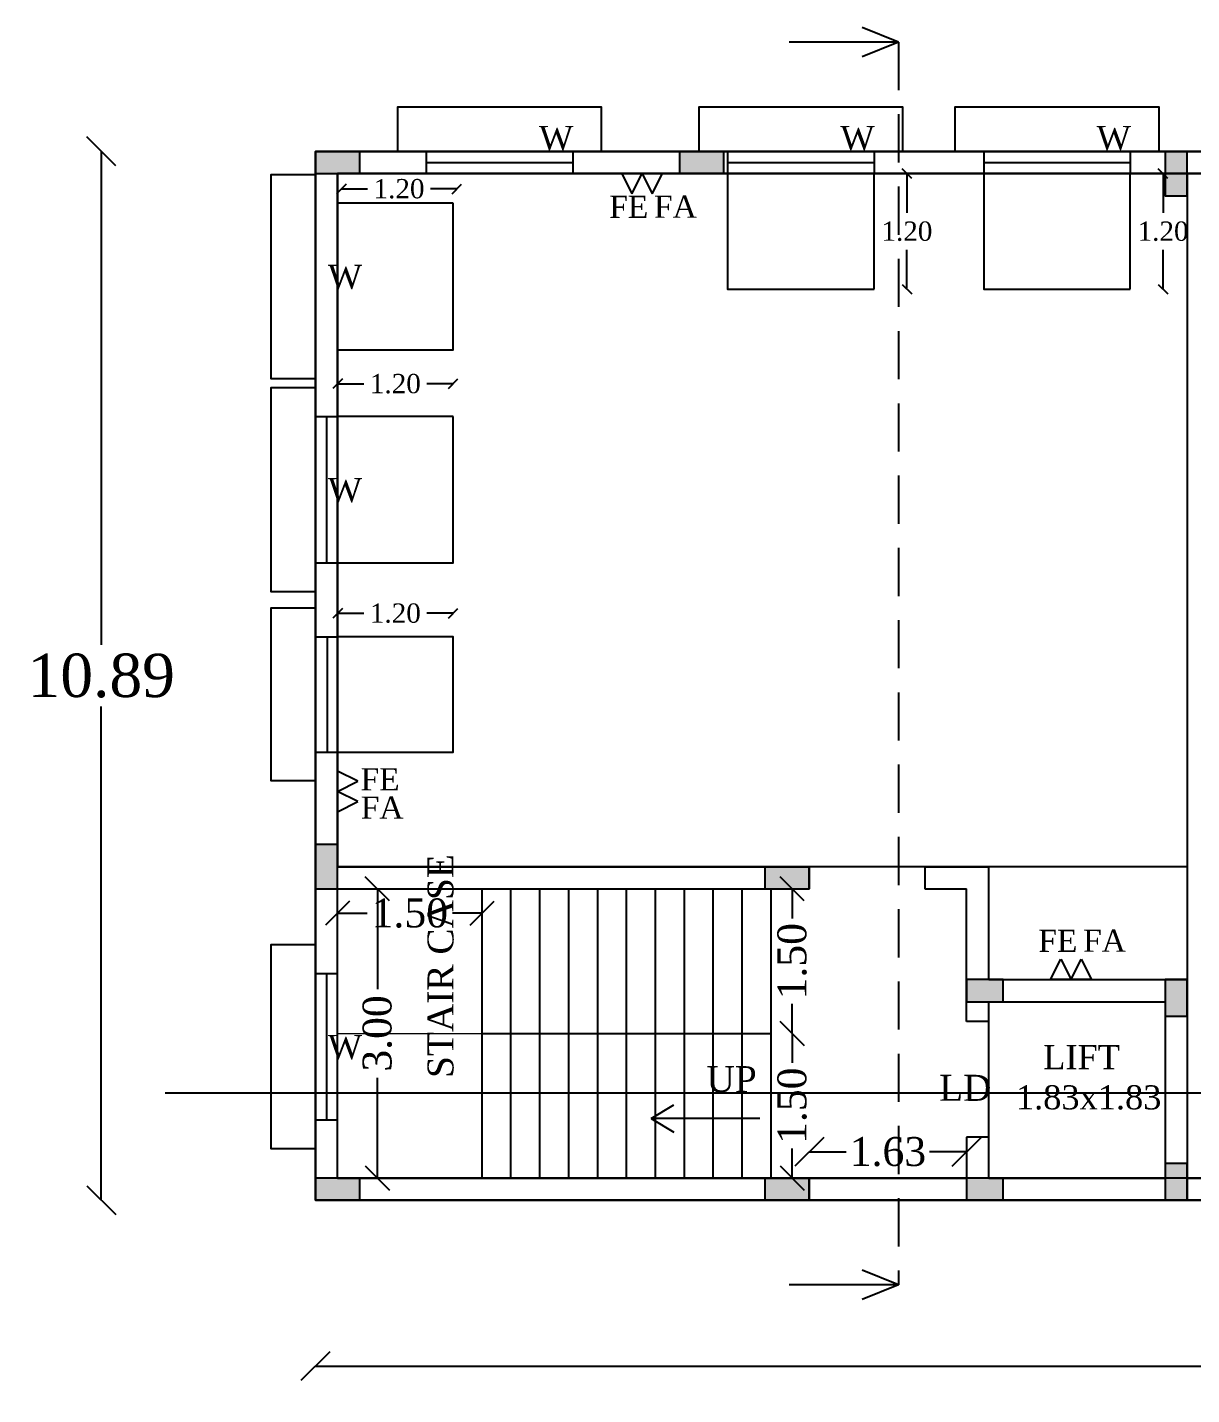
# Model space of a CAD drawing. Header units: metres. Extents: x 16174 to 16363, y 1100 to 1191.
# Drawn here: x 16261.63 to 16273.72, y 1106.2 to 1120.39 of the extents above; entities that cross this region are included whole.
import ezdxf
from ezdxf.lldxf.tags import DXFTag

# ---------------------------------------------------------------- set-up
doc = ezdxf.new("R2010")
doc.units = ezdxf.units.M
doc.header["$MEASUREMENT"] = 0
doc.linetypes.add('Dashed', pattern=[0.75, 0.5, -0.25])
for name, color, linetype in [('BLK_1_FLR_1_BLT_UP_AREA', 20, 'Continuous'), ('BLK_1_FLR_1_EXIT_WIDTH_DOOR', 2, 'Continuous'), ('BLK_1_FLR_1_LIFT_1', 30, 'Continuous'), ('BLK_1_FLR_1_REGULAR_ROOM_1', 7, 'Continuous'), ('BLK_1_FLR_1_REGULAR_ROOM_2', 7, 'Continuous'), ('BLK_1_FLR_1_ROOF_AREA', 7, 'Continuous'), ('BLK_1_FLR_1_ROOM_1_LIGHT_VENTILATION_1', 7, 'Continuous')]:
    doc.layers.add(name, color=color, linetype=linetype)
doc.styles.add('Romand', font='times.ttf', dxfattribs={"height": 0.5})
doc.styles.get("Standard").update_dxf_attribs({"font": 'times.ttf'})
tags = doc.linetypes.add('HIDDEN', pattern=[0.375, 0.25, -0.125]).pattern_tags.tags
tags[6:7] = [DXFTag(74, 4), DXFTag(75, 0), DXFTag(340, '0'), DXFTag(46, 1.0), DXFTag(50, 0.0), DXFTag(44, 0.0), DXFTag(45, 0.0)]
tags[4:5] = [DXFTag(74, 4), DXFTag(75, 0), DXFTag(340, '0'), DXFTag(46, 1.0), DXFTag(50, 0.0), DXFTag(44, 0.0), DXFTag(45, 0.0)]
doc.dimstyles.new('23', dxfattribs={"dimtxt": 0.45, "dimasz": 0.3, "dimexe": 0.18, "dimexo": 0.0625, "dimgap": 0.09, "dimtad": 0, "dimtih": 1, "dimtoh": 1, "dimzin": 0, "dimdsep": 46, "dimtxsty": 'Standard', "dimblk": 'OBLIQUE', "dimcen": 0.09, "dimse1": 1, "dimse2": 1, "dimadec": 0, "dimazin": 0, "dimtfac": 1, "dimtofl": 0, "dimtmove": 0, "dimatfit": 3, "dimfxl": 0, "dimtolj": 1, "dimtzin": 0, "dimarcsym": 0})
doc.dimstyles.get("Standard").update_dxf_attribs({"dimtxt": 0.6, "dimasz": 0.3, "dimexe": 0.18, "dimexo": 0.0625, "dimgap": 0.09, "dimtad": 0, "dimzin": 0, "dimdsep": 46, "dimtxsty": 'Standard', "dimblk": 'OBLIQUE', "dimcen": 0.09, "dimse1": 1, "dimse2": 1, "dimadec": 0, "dimazin": 0, "dimtfac": 1, "dimtofl": 0, "dimtmove": 0, "dimatfit": 3, "dimfxl": 0, "dimtolj": 1, "dimtzin": 0, "dimarcsym": 0})

# ---------------------------------------------------------------- blocks, each defined once
blk = doc.blocks.new('_Oblique')
at = {"color": 0, "linetype": 'ByBlock', "lineweight": -2}
blk.add_line((-0.5, -0.5), (0.5, 0.5), dxfattribs=at)
blk = doc.blocks.new('*D79')
at = {"color": 0, "lineweight": -2}
for p, q in [((16269.569, 1109.945), (16269.569, 1109.639)), ((16269.569, 1108.445), (16269.569, 1108.751))]:
    blk.add_line(p, q, dxfattribs=at)
at = {"layer": 'Defpoints', "color": 0}
for p in [(16269.35, 1109.945), (16269.35, 1108.445), (16269.569, 1108.445)]:
    blk.add_point(p, dxfattribs=at)
at = {"color": 0, "lineweight": -2, "xscale": 0.25, "yscale": 0.25, "zscale": 0.25}
for p, rotation in [((16269.569, 1109.945), 90), ((16269.569, 1108.445), 270)]:
    blk.add_blockref('_Oblique', p, dxfattribs=dict(at, rotation=rotation))
at = {"color": 0, "insert": (16269.569, 1109.195), "char_height": 0.3, "attachment_point": 5, "rotation": 90}
blk.add_mtext('\\A1;1.50', dxfattribs=at)
blk = doc.blocks.new('*D80')
at = {"color": 0, "lineweight": -2}
for p, q in [((16269.569, 1111.445), (16269.569, 1111.139)), ((16269.569, 1109.945), (16269.569, 1110.251))]:
    blk.add_line(p, q, dxfattribs=at)
at = {"layer": 'Defpoints', "color": 0}
for p in [(16269.05, 1111.445), (16269.05, 1109.945), (16269.569, 1109.945)]:
    blk.add_point(p, dxfattribs=at)
at = {"color": 0, "lineweight": -2, "xscale": 0.25, "yscale": 0.25, "zscale": 0.25}
for p, rotation in [((16269.569, 1111.445), 90), ((16269.569, 1109.945), 270)]:
    blk.add_blockref('_Oblique', p, dxfattribs=dict(at, rotation=rotation))
at = {"color": 0, "insert": (16269.569, 1110.695), "char_height": 0.3, "attachment_point": 5, "rotation": 90}
blk.add_mtext('\\A1;1.50', dxfattribs=at)
blk = doc.blocks.new('*D77')
at = {"color": 0, "lineweight": -2}
for p, q in [((16264.62, 1106.492), (16283.056, 1106.492)), ((16303.112, 1106.492), (16284.675, 1106.492))]:
    blk.add_line(p, q, dxfattribs=at)
at = {"layer": 'Defpoints', "color": 0}
for p in [(16264.62, 1108.215), (16303.112, 1108.215), (16303.112, 1106.492)]:
    blk.add_point(p, dxfattribs=at)
at = {"color": 0, "lineweight": -2, "xscale": 0.3, "yscale": 0.3, "zscale": 0.3, "rotation": 180}
blk.add_blockref('_Oblique', (16264.62, 1106.492), dxfattribs=at)
at = {"color": 0, "lineweight": -2, "xscale": 0.3, "yscale": 0.3, "zscale": 0.3}
blk.add_blockref('_Oblique', (16303.112, 1106.492), dxfattribs=at)
at = {"color": 0, "insert": (16283.866, 1106.492), "char_height": 0.45, "attachment_point": 5}
blk.add_mtext('\\A1;38.49', dxfattribs=at)
blk = doc.blocks.new('*D81')
at = {"color": 0, "lineweight": -2}
for p, q in [((16264.85, 1111.193), (16265.156, 1111.193)), ((16266.35, 1111.193), (16266.043, 1111.193))]:
    blk.add_line(p, q, dxfattribs=at)
at = {"layer": 'Defpoints', "color": 0}
for p in [(16264.85, 1111.445), (16266.35, 1111.445), (16266.35, 1111.193)]:
    blk.add_point(p, dxfattribs=at)
at = {"color": 0, "lineweight": -2, "xscale": 0.25, "yscale": 0.25, "zscale": 0.25, "rotation": 180}
blk.add_blockref('_Oblique', (16264.85, 1111.193), dxfattribs=at)
at = {"color": 0, "lineweight": -2, "xscale": 0.25, "yscale": 0.25, "zscale": 0.25}
blk.add_blockref('_Oblique', (16266.35, 1111.193), dxfattribs=at)
at = {"color": 0, "insert": (16265.6, 1111.193), "char_height": 0.3, "attachment_point": 5}
blk.add_mtext('\\A1;1.50', dxfattribs=at)
blk = doc.blocks.new('*D82')
at = {"color": 0, "lineweight": -2}
for p, q in [((16265.263, 1111.445), (16265.263, 1110.406)), ((16265.263, 1108.445), (16265.263, 1109.484))]:
    blk.add_line(p, q, dxfattribs=at)
at = {"layer": 'Defpoints', "color": 0}
for p in [(16264.85, 1111.445), (16265.263, 1111.445), (16264.85, 1108.445)]:
    blk.add_point(p, dxfattribs=at)
at = {"color": 0, "lineweight": -2, "xscale": 0.25, "yscale": 0.25, "zscale": 0.25}
for p, rotation in [((16265.263, 1111.445), 90), ((16265.263, 1108.445), 270)]:
    blk.add_blockref('_Oblique', p, dxfattribs=dict(at, rotation=rotation))
at = {"color": 0, "insert": (16265.263, 1109.945), "char_height": 0.3, "attachment_point": 5, "rotation": 90}
blk.add_mtext('\\A1;3.00', dxfattribs=at)
blk = doc.blocks.new('*D78')
at = {"color": 0, "lineweight": -2}
for p, q in [((16262.397, 1119.1), (16262.397, 1113.977)), ((16262.397, 1108.215), (16262.397, 1113.338))]:
    blk.add_line(p, q, dxfattribs=at)
at = {"layer": 'Defpoints', "color": 0}
for p in [(16262.397, 1119.1), (16264.62, 1119.1), (16264.62, 1108.215)]:
    blk.add_point(p, dxfattribs=at)
at = {"color": 0, "lineweight": -2, "xscale": 0.3, "yscale": 0.3, "zscale": 0.3}
for p, rotation in [((16262.397, 1119.1), 90), ((16262.397, 1108.215), 270)]:
    blk.add_blockref('_Oblique', p, dxfattribs=dict(at, rotation=rotation))
at = {"color": 0, "insert": (16262.397, 1113.657), "char_height": 0.45, "attachment_point": 5}
blk.add_mtext('\\A1;10.89', dxfattribs=at)
blk = doc.blocks.new('*D84')
at = {"layer": 'BLK_1_FLR_1_ROOM_1_LIGHT_VENTILATION_1', "color": 0, "lineweight": -2}
for p, q in [((16264.85, 1116.688), (16265.124, 1116.688)), ((16266.05, 1116.688), (16265.775, 1116.688))]:
    blk.add_line(p, q, dxfattribs=at)
at = {"layer": 'Defpoints', "color": 0}
for p in [(16264.85, 1116.688), (16264.85, 1116.348), (16266.05, 1116.348)]:
    blk.add_point(p, dxfattribs=at)
at = {"layer": 'BLK_1_FLR_1_ROOM_1_LIGHT_VENTILATION_1', "color": 0, "lineweight": -2, "xscale": 0.1, "yscale": 0.1, "zscale": 0.1, "rotation": 180}
blk.add_blockref('_Oblique', (16264.85, 1116.688), dxfattribs=at)
at = {"layer": 'BLK_1_FLR_1_ROOM_1_LIGHT_VENTILATION_1', "color": 0, "lineweight": -2, "xscale": 0.1, "yscale": 0.1, "zscale": 0.1}
blk.add_blockref('_Oblique', (16266.05, 1116.688), dxfattribs=at)
at = {"layer": 'BLK_1_FLR_1_ROOM_1_LIGHT_VENTILATION_1', "color": 0, "insert": (16265.45, 1116.688), "char_height": 0.2, "attachment_point": 5}
blk.add_mtext('\\A1;1.20', dxfattribs=at)
blk = doc.blocks.new('*D87')
at = {"layer": 'BLK_1_FLR_1_ROOM_1_LIGHT_VENTILATION_1', "color": 0, "lineweight": -2}
for p, q in [((16264.888, 1118.711), (16265.162, 1118.711)), ((16266.088, 1118.711), (16265.813, 1118.711))]:
    blk.add_line(p, q, dxfattribs=at)
at = {"layer": 'Defpoints', "color": 0}
for p in [(16264.888, 1118.711), (16264.888, 1118.371), (16266.088, 1118.371)]:
    blk.add_point(p, dxfattribs=at)
at = {"layer": 'BLK_1_FLR_1_ROOM_1_LIGHT_VENTILATION_1', "color": 0, "lineweight": -2, "xscale": 0.1, "yscale": 0.1, "zscale": 0.1, "rotation": 180}
blk.add_blockref('_Oblique', (16264.888, 1118.711), dxfattribs=at)
at = {"layer": 'BLK_1_FLR_1_ROOM_1_LIGHT_VENTILATION_1', "color": 0, "lineweight": -2, "xscale": 0.1, "yscale": 0.1, "zscale": 0.1}
blk.add_blockref('_Oblique', (16266.088, 1118.711), dxfattribs=at)
at = {"layer": 'BLK_1_FLR_1_ROOM_1_LIGHT_VENTILATION_1', "color": 0, "insert": (16265.488, 1118.711), "char_height": 0.2, "attachment_point": 5}
blk.add_mtext('\\A1;1.20', dxfattribs=at)
blk = doc.blocks.new('*D88')
at = {"layer": 'BLK_1_FLR_1_ROOM_1_LIGHT_VENTILATION_1', "color": 0, "lineweight": -2}
for p, q in [((16270.76, 1118.87), (16270.76, 1118.462)), ((16270.76, 1117.67), (16270.76, 1118.078))]:
    blk.add_line(p, q, dxfattribs=at)
at = {"layer": 'Defpoints', "color": 0}
for p in [(16270.419, 1118.87), (16270.76, 1118.87), (16270.419, 1117.67)]:
    blk.add_point(p, dxfattribs=at)
at = {"layer": 'BLK_1_FLR_1_ROOM_1_LIGHT_VENTILATION_1', "color": 0, "lineweight": -2, "xscale": 0.1, "yscale": 0.1, "zscale": 0.1}
for p, rotation in [((16270.76, 1118.87), 90), ((16270.76, 1117.67), 270)]:
    blk.add_blockref('_Oblique', p, dxfattribs=dict(at, rotation=rotation))
at = {"layer": 'BLK_1_FLR_1_ROOM_1_LIGHT_VENTILATION_1', "color": 0, "insert": (16270.76, 1118.27), "char_height": 0.2, "attachment_point": 5}
blk.add_mtext('\\A1;1.20', dxfattribs=at)
blk = doc.blocks.new('*D89')
at = {"layer": 'BLK_1_FLR_1_ROOM_1_LIGHT_VENTILATION_1', "color": 0, "lineweight": -2}
for p, q in [((16273.419, 1118.87), (16273.419, 1118.462)), ((16273.419, 1117.67), (16273.419, 1118.078))]:
    blk.add_line(p, q, dxfattribs=at)
at = {"layer": 'Defpoints', "color": 0}
for p in [(16273.079, 1118.87), (16273.419, 1118.87), (16273.079, 1117.67)]:
    blk.add_point(p, dxfattribs=at)
at = {"layer": 'BLK_1_FLR_1_ROOM_1_LIGHT_VENTILATION_1', "color": 0, "lineweight": -2, "xscale": 0.1, "yscale": 0.1, "zscale": 0.1}
for p, rotation in [((16273.419, 1118.87), 90), ((16273.419, 1117.67), 270)]:
    blk.add_blockref('_Oblique', p, dxfattribs=dict(at, rotation=rotation))
at = {"layer": 'BLK_1_FLR_1_ROOM_1_LIGHT_VENTILATION_1', "color": 0, "insert": (16273.419, 1118.27), "char_height": 0.2, "attachment_point": 5}
blk.add_mtext('\\A1;1.20', dxfattribs=at)
blk = doc.blocks.new('*D171')
at = {"layer": 'BLK_1_FLR_1_EXIT_WIDTH_DOOR', "color": 0, "lineweight": -2}
for p, q in [((16269.746, 1108.717), (16270.129, 1108.717)), ((16271.38, 1108.717), (16270.996, 1108.717))]:
    blk.add_line(p, q, dxfattribs=at)
at = {"layer": 'Defpoints', "color": 0}
for p in [(16271.38, 1108.717), (16269.746, 1108.445), (16271.38, 1108.445)]:
    blk.add_point(p, dxfattribs=at)
at = {"layer": 'BLK_1_FLR_1_EXIT_WIDTH_DOOR', "color": 0, "lineweight": -2, "xscale": 0.3, "yscale": 0.3, "zscale": 0.3, "rotation": 180}
blk.add_blockref('_Oblique', (16269.746, 1108.717), dxfattribs=at)
at = {"layer": 'BLK_1_FLR_1_EXIT_WIDTH_DOOR', "color": 0, "lineweight": -2, "xscale": 0.3, "yscale": 0.3, "zscale": 0.3}
blk.add_blockref('_Oblique', (16271.38, 1108.717), dxfattribs=at)
at = {"layer": 'BLK_1_FLR_1_EXIT_WIDTH_DOOR', "color": 0, "insert": (16270.563, 1108.717), "char_height": 0.45, "attachment_point": 5}
blk.add_mtext('\\A1;{\\H0.66667x;1.63}', dxfattribs=at)
blk = doc.blocks.new('*D173')
at = {"layer": 'BLK_1_FLR_1_ROOM_1_LIGHT_VENTILATION_1', "color": 0, "lineweight": -2}
for p, q in [((16264.85, 1114.306), (16265.124, 1114.306)), ((16266.05, 1114.306), (16265.775, 1114.306))]:
    blk.add_line(p, q, dxfattribs=at)
at = {"layer": 'Defpoints', "color": 0}
for p in [(16264.85, 1114.306), (16264.85, 1113.966), (16266.05, 1113.966)]:
    blk.add_point(p, dxfattribs=at)
at = {"layer": 'BLK_1_FLR_1_ROOM_1_LIGHT_VENTILATION_1', "color": 0, "lineweight": -2, "xscale": 0.1, "yscale": 0.1, "zscale": 0.1, "rotation": 180}
blk.add_blockref('_Oblique', (16264.85, 1114.306), dxfattribs=at)
at = {"layer": 'BLK_1_FLR_1_ROOM_1_LIGHT_VENTILATION_1', "color": 0, "lineweight": -2, "xscale": 0.1, "yscale": 0.1, "zscale": 0.1}
blk.add_blockref('_Oblique', (16266.05, 1114.306), dxfattribs=at)
at = {"layer": 'BLK_1_FLR_1_ROOM_1_LIGHT_VENTILATION_1', "color": 0, "insert": (16265.45, 1114.306), "char_height": 0.2, "attachment_point": 5}
blk.add_mtext('\\A1;1.20', dxfattribs=at)

msp = doc.modelspace()

# ---------------------------------------------------------------- hatches: boundary and pattern name
h = msp.add_hatch(color=256)
h.dxf.hatch_style = 1
h.paths.add_polyline_path([(16265.08, 1119.1), (16264.62, 1119.1), (16264.62, 1118.87), (16265.08, 1118.87)])
h = msp.add_hatch(color=256)
h.dxf.hatch_style = 1
h.paths.add_polyline_path([(16268.4, 1119.1), (16268.4, 1118.87), (16268.86, 1118.87), (16268.86, 1119.1)])
h = msp.add_hatch(color=256)
h.dxf.hatch_style = 1
h.paths.add_polyline_path([(16273.67, 1119.1), (16273.44, 1119.1), (16273.44, 1118.64), (16273.67, 1118.64)])
h = msp.add_hatch(color=256)
h.dxf.hatch_style = 1
h.paths.add_polyline_path([(16264.85, 1111.905), (16264.62, 1111.905), (16264.62, 1111.445), (16264.85, 1111.445)])
h = msp.add_hatch(color=256)
h.dxf.hatch_style = 1
h.paths.add_polyline_path([(16269.746, 1111.675), (16269.286, 1111.675), (16269.286, 1111.445), (16269.746, 1111.445)])
h = msp.add_hatch(color=256)
h.dxf.hatch_style = 1
h.paths.add_polyline_path([(16271.38, 1110.505), (16271.38, 1110.275), (16271.76, 1110.275), (16271.76, 1110.505)])
h = msp.add_hatch(color=256)
h.dxf.hatch_style = 1
h.paths.add_polyline_path([(16273.44, 1110.125), (16273.67, 1110.125), (16273.67, 1110.505), (16273.44, 1110.505)])
h = msp.add_hatch(color=256)
h.dxf.hatch_style = 1
h.paths.add_polyline_path([(16273.67, 1108.595), (16273.44, 1108.595), (16273.44, 1108.215), (16273.67, 1108.215)])
h = msp.add_hatch(color=256)
h.dxf.hatch_style = 1
h.paths.add_polyline_path([(16265.08, 1108.445), (16264.62, 1108.445), (16264.62, 1108.215), (16265.08, 1108.215)])
h = msp.add_hatch(color=256)
h.dxf.hatch_style = 1
h.paths.add_polyline_path([(16269.746, 1108.445), (16269.286, 1108.445), (16269.286, 1108.215), (16269.746, 1108.215)])
h = msp.add_hatch(color=256)
h.dxf.hatch_style = 1
h.paths.add_polyline_path([(16271.38, 1108.445), (16271.38, 1108.215), (16271.76, 1108.215), (16271.76, 1108.445)])

# ---------------------------------------------------------------- linework, layer by layer
for p, q in [((16270.671, 1120.235), (16270.296, 1120.387)), ((16270.671, 1120.235), (16269.539, 1120.235)), ((16270.671, 1120.235), (16270.296, 1120.082)), ((16290.25, 1119.1), (16264.62, 1119.1)), ((16265.771, 1119.1), (16265.771, 1118.87)), ((16267.291, 1119.1), (16267.291, 1118.87)), ((16268.899, 1119.1), (16268.899, 1118.87)), ((16270.419, 1119.1), (16270.419, 1118.87)), ((16271.559, 1119.1), (16271.559, 1118.87)), ((16273.079, 1119.1), (16273.079, 1118.87)), ((16264.62, 1119.018), (16264.62, 1108.215)), ((16265.771, 1118.985), (16267.291, 1118.985)), ((16268.899, 1118.985), (16270.419, 1118.985)), ((16271.559, 1118.985), (16273.079, 1118.985)), ((16296.071, 1118.87), (16264.85, 1118.87)), ((16264.85, 1118.87), (16264.85, 1111.675)), ((16264.62, 1116.348), (16264.85, 1116.348)), ((16264.735, 1116.348), (16264.735, 1114.828)), ((16264.62, 1114.828), (16264.85, 1114.828)), ((16264.62, 1114.063), (16264.85, 1114.063)), ((16264.742, 1114.063), (16264.742, 1112.863)), ((16264.62, 1112.863), (16264.85, 1112.863)), ((16264.85, 1111.675), (16269.746, 1111.675)), ((16269.746, 1111.675), (16269.746, 1111.445)), ((16270.946, 1111.675), (16271.61, 1111.675)), ((16270.946, 1111.675), (16270.946, 1111.445)), ((16271.61, 1110.505), (16271.61, 1111.675)), ((16264.85, 1108.445), (16264.85, 1111.445)), ((16264.85, 1111.445), (16269.746, 1111.445)), ((16269.35, 1109.945), (16269.35, 1111.445)), ((16270.946, 1111.445), (16271.38, 1111.445)), ((16271.38, 1110.069), (16271.38, 1111.445)), ((16264.62, 1110.568), (16264.85, 1110.568)), ((16264.735, 1110.568), (16264.735, 1109.048)), ((16271.61, 1110.505), (16273.67, 1110.505)), ((16273.67, 1110.505), (16273.67, 1108.215)), ((16271.61, 1110.069), (16271.61, 1110.275)), ((16271.61, 1110.275), (16273.44, 1110.275)), ((16273.44, 1110.275), (16273.44, 1108.445)), ((16271.61, 1110.069), (16271.38, 1110.069)), ((16266.35, 1108.445), (16266.35, 1109.945)), ((16266.35, 1109.945), (16269.35, 1109.945)), ((16266.65, 1108.445), (16266.65, 1109.945)), ((16266.95, 1108.445), (16266.95, 1109.945)), ((16267.25, 1108.445), (16267.25, 1109.945)), ((16267.55, 1108.445), (16267.55, 1109.945)), ((16267.85, 1108.445), (16267.85, 1109.945)), ((16268.15, 1108.445), (16268.15, 1109.945)), ((16268.45, 1108.445), (16268.45, 1109.945)), ((16268.75, 1108.445), (16268.75, 1109.945)), ((16269.05, 1108.445), (16269.05, 1109.945)), ((16269.35, 1108.445), (16269.35, 1109.945)), ((16268.106, 1109.063), (16268.342, 1109.205)), ((16264.62, 1109.048), (16264.85, 1109.048)), ((16269.233, 1109.063), (16268.106, 1109.063)), ((16268.106, 1109.063), (16268.342, 1108.921)), ((16271.61, 1108.869), (16271.38, 1108.869)), ((16271.38, 1108.869), (16271.38, 1108.445)), ((16271.61, 1108.445), (16271.61, 1108.869)), ((16264.85, 1108.445), (16271.38, 1108.445)), ((16269.746, 1108.445), (16269.746, 1108.215)), ((16271.61, 1108.445), (16273.44, 1108.445)), ((16273.67, 1108.445), (16302.882, 1108.445)), ((16264.62, 1108.215), (16269.05, 1108.215)), ((16264.62, 1108.215), (16290.25, 1108.215)), ((16270.671, 1107.336), (16270.296, 1107.489)), ((16270.671, 1107.336), (16269.539, 1107.336)), ((16270.671, 1107.336), (16270.296, 1107.184))]:
    msp.add_line(p, q)
at = {"linetype": 'Dashed'}
msp.add_line((16270.671, 1120.235), (16270.671, 1107.336), dxfattribs=at)
at = {"linetype": 'HIDDEN'}
for p, q in [((16266.35, 1109.945), (16266.35, 1111.445)), ((16266.65, 1109.945), (16266.65, 1111.445)), ((16266.95, 1109.945), (16266.95, 1111.445)), ((16267.25, 1109.945), (16267.25, 1111.445)), ((16267.55, 1109.945), (16267.55, 1111.445)), ((16267.85, 1109.945), (16267.85, 1111.445)), ((16268.15, 1109.945), (16268.15, 1111.445)), ((16268.45, 1109.945), (16268.45, 1111.445)), ((16268.75, 1109.945), (16268.75, 1111.445)), ((16269.05, 1109.945), (16269.05, 1111.445)), ((16263.06, 1109.329), (16306.157, 1109.329))]:
    msp.add_line(p, q, dxfattribs=at)
at = {"lineweight": 5}
msp.add_line((16264.85, 1109.945), (16266.35, 1109.945), dxfattribs=at)
at = {"linetype": 'HIDDEN'}
for points in [[(16267.291, 1119.1), (16267.591, 1119.1), (16267.591, 1119.56), (16265.471, 1119.56), (16265.471, 1119.1), (16265.771, 1119.1)], [(16270.419, 1119.1), (16270.719, 1119.1), (16270.719, 1119.56), (16268.599, 1119.56), (16268.599, 1119.1), (16268.899, 1119.1)], [(16273.079, 1119.1), (16273.379, 1119.1), (16273.379, 1119.56), (16271.259, 1119.56), (16271.259, 1119.1), (16271.559, 1119.1)], [(16264.62, 1117.041), (16264.62, 1116.741), (16264.16, 1116.741), (16264.16, 1118.861), (16264.62, 1118.861), (16264.62, 1118.561)], [(16264.62, 1112.863), (16264.62, 1112.566), (16264.16, 1112.566), (16264.16, 1114.363), (16264.62, 1114.363), (16264.62, 1114.063)], [(16264.62, 1109.048), (16264.62, 1108.748), (16264.16, 1108.748), (16264.16, 1110.868), (16264.62, 1110.868), (16264.62, 1110.568)]]:
    msp.add_lwpolyline(points, dxfattribs=at)
for points in [[(16303.112, 1108.215), (16264.62, 1108.215), (16264.62, 1119.1), (16303.112, 1119.1)], [(16264.62, 1118.87), (16265.08, 1118.87), (16265.08, 1119.1), (16264.62, 1119.1)], [(16268.4, 1118.87), (16268.86, 1118.87), (16268.86, 1119.1), (16268.4, 1119.1)], [(16273.67, 1118.64), (16273.67, 1119.1), (16273.44, 1119.1), (16273.44, 1118.64)], [(16264.85, 1118.87), (16302.882, 1118.87), (16302.882, 1108.445), (16264.85, 1108.445)], [(16267.905, 1118.658), (16268.011, 1118.87), (16267.799, 1118.87)], [(16268.117, 1118.658), (16268.223, 1118.87), (16268.011, 1118.87)], [(16265.061, 1112.563), (16264.85, 1112.669), (16264.85, 1112.457)], [(16265.061, 1112.351), (16264.85, 1112.457), (16264.85, 1112.245)], [(16264.85, 1111.445), (16264.85, 1111.905), (16264.62, 1111.905), (16264.62, 1111.445)], [(16269.286, 1111.445), (16269.746, 1111.445), (16269.746, 1111.675), (16269.286, 1111.675)], [(16272.358, 1110.717), (16272.464, 1110.505), (16272.252, 1110.505)], [(16272.57, 1110.717), (16272.676, 1110.505), (16272.464, 1110.505)], [(16271.38, 1110.275), (16271.76, 1110.275), (16271.76, 1110.505), (16271.38, 1110.505)], [(16273.44, 1110.505), (16273.44, 1110.125), (16273.67, 1110.125), (16273.67, 1110.505)], [(16273.44, 1108.595), (16273.44, 1108.215), (16273.67, 1108.215), (16273.67, 1108.595)], [(16264.62, 1108.215), (16265.08, 1108.215), (16265.08, 1108.445), (16264.62, 1108.445)], [(16269.286, 1108.215), (16269.746, 1108.215), (16269.746, 1108.445), (16269.286, 1108.445)], [(16271.38, 1108.215), (16271.76, 1108.215), (16271.76, 1108.445), (16271.38, 1108.445)]]:
    msp.add_lwpolyline(points, close=True)
msp.add_lwpolyline([(16264.62, 1114.828), (16264.62, 1114.528), (16264.16, 1114.528), (16264.16, 1116.648), (16264.62, 1116.648), (16264.62, 1116.348)])
at = {"layer": 'BLK_1_FLR_1_BLT_UP_AREA', "color": 18}
msp.add_lwpolyline([(16303.112, 1108.215), (16264.62, 1108.215), (16264.62, 1119.1), (16303.112, 1119.1)], close=True, dxfattribs=at)
at = {"layer": 'BLK_1_FLR_1_LIFT_1', "color": 30}
msp.add_lwpolyline([(16271.61, 1110.275), (16273.44, 1110.275), (16273.44, 1108.445), (16271.61, 1108.445)], close=True, dxfattribs=at)
at = {"layer": 'BLK_1_FLR_1_REGULAR_ROOM_1', "color": 2}
msp.add_lwpolyline([(16273.67, 1111.675), (16264.85, 1111.675), (16264.85, 1118.87), (16273.67, 1118.87)], close=True, dxfattribs=at)
at = {"layer": 'BLK_1_FLR_1_REGULAR_ROOM_2', "color": 2}
msp.add_lwpolyline([(16273.67, 1108.445), (16296.071, 1108.445), (16296.071, 1118.869), (16273.67, 1118.869)], close=True, dxfattribs=at)
at = {"layer": 'BLK_1_FLR_1_ROOF_AREA', "color": 54}
msp.add_lwpolyline([(16303.112, 1108.215), (16264.62, 1108.215), (16264.62, 1119.1), (16303.112, 1119.1)], close=True, dxfattribs=at)
at = {"layer": 'BLK_1_FLR_1_ROOM_1_LIGHT_VENTILATION_1', "color": 2}
for points in [[(16270.419, 1117.67), (16270.419, 1118.87), (16268.899, 1118.87), (16268.899, 1117.67)], [(16273.079, 1117.67), (16273.079, 1118.87), (16271.559, 1118.87), (16271.559, 1117.67)], [(16266.05, 1118.561), (16264.85, 1118.561), (16264.85, 1117.041), (16266.05, 1117.041)], [(16266.05, 1116.348), (16264.85, 1116.348), (16264.85, 1114.828), (16266.05, 1114.828)], [(16264.85, 1112.863), (16266.05, 1112.863), (16266.05, 1114.063), (16264.85, 1114.063)]]:
    msp.add_lwpolyline(points, close=True, dxfattribs=at)

# ---------------------------------------------------------------- texts
at = {"width": 1.40926, "style": 'Romand'}
for s, insert, char_height, attachment_point, rotation in [('W', (16267.297, 1119.364), 0.25, 3, 360), ('W', (16270.425, 1119.364), 0.25, 3, 360), ('W', (16273.085, 1119.364), 0.25, 3, 360), ('W', (16265.105, 1117.923), 0.25, 3, 360), ('W', (16265.105, 1115.71), 0.25, 3, 360), ('W', (16265.105, 1109.93), 0.25, 3, 360), ('UP', (16269.201, 1109.606), 0.27, 3, 360), ('{\\W4.519954; }LD', (16270.633, 1109.516), 0.27, 1, 0)]:
    msp.add_mtext(s, dxfattribs=dict(at, insert=insert, char_height=char_height, attachment_point=attachment_point, rotation=rotation))
at = {"attachment_point": 1}
for s, insert, char_height, width in [('FE', (16267.67, 1118.64), 0.23, 0.53598), ('FA', (16268.135, 1118.641), 0.23, 0.53598), ('FE', (16265.089, 1112.698), 0.23, 0.53598), ('FA', (16265.091, 1112.404), 0.23, 0.53598), ('FE', (16272.124, 1111.022), 0.23, 0.53598), ('FA', (16272.589, 1111.023), 0.23, 0.53598), ('   \\P      LIFT\\P   1.83x1.83', (16271.608, 1110.241), 0.25, 2.02436)]:
    msp.add_mtext(s, dxfattribs=dict(at, insert=insert, char_height=char_height, width=width))
at = {"insert": (16265.783, 1111.806), "char_height": 0.27, "width": 2.96824, "attachment_point": 3, "rotation": 90}
msp.add_mtext('STAIR CASE', dxfattribs=at)

# ---------------------------------------------------------------- dimensions: what is measured, and where the dimension line sits
for p1, p2, distance, dimstyle, override, picture, middle in [((16264.6196, 1108.2149), (16264.6196, 1119.1), 2.223, '23', {"dimfxl": 3, "dimarcsym": 2}, '*D78', (16262.3966, 1113.6574)), ((16264.85, 1111.445), (16266.35, 1111.445), -0.252, 'Standard', {"dimtxt": 0.3, "dimasz": 0.25, "dimblk1": 'Oblique', "dimblk2": 'Oblique', "dimsah": 1, "dimfxl": 7}, '*D81', (16265.6, 1111.193)), ((16264.85, 1108.445), (16264.85, 1111.445), -0.414, 'Standard', {"dimtxt": 0.3, "dimasz": 0.25, "dimblk1": 'Oblique', "dimblk2": 'Oblique', "dimsah": 1, "dimfxl": 7}, '*D82', (16265.263, 1109.945)), ((16269.05, 1111.445), (16269.05, 1109.945), 0.519, 'Standard', {"dimtxt": 0.3, "dimasz": 0.25, "dimblk1": 'Oblique', "dimblk2": 'Oblique', "dimsah": 1, "dimfxl": 7}, '*D80', (16269.569, 1110.695)), ((16269.35, 1109.945), (16269.35, 1108.445), 0.219, 'Standard', {"dimtxt": 0.3, "dimasz": 0.25, "dimblk1": 'Oblique', "dimblk2": 'Oblique', "dimsah": 1, "dimfxl": 7}, '*D79', (16269.569, 1109.195)), ((16264.62, 1108.215), (16303.112, 1108.215), -1.723, '23', {"dimfxl": 1.25, "dimarcsym": 2}, '*D77', (16283.866, 1106.492))]:
    dim = msp.add_aligned_dim(p1=p1, p2=p2, distance=distance, dimstyle=dimstyle, override=override)
    dim.commit()
    dim.dimension.update_dxf_attribs({"geometry": picture, "text_midpoint": middle})
at = {"layer": 'BLK_1_FLR_1_EXIT_WIDTH_DOOR'}
dim = msp.add_aligned_dim(p1=(16269.746, 1108.445), p2=(16271.38, 1108.445), distance=0.272, text='{\\H0.66667x;<>}', dimstyle='23', override={"dimfxl": 3, "dimfxlon": 1, "dimarcsym": 2}, dxfattribs=at)
dim.commit()
dim.dimension.update_dxf_attribs({"geometry": '*D171', "text_midpoint": (16270.563, 1108.717)})
at = {"layer": 'BLK_1_FLR_1_ROOM_1_LIGHT_VENTILATION_1', "color": 232}
for p1, p2, picture, middle in [((16266.088, 1118.371), (16264.888, 1118.371), '*D87', (16265.488, 1118.711)), ((16270.419, 1117.67), (16270.419, 1118.87), '*D88', (16270.76, 1118.27)), ((16273.079, 1117.67), (16273.079, 1118.87), '*D89', (16273.419, 1118.27)), ((16266.05, 1116.348), (16264.85, 1116.348), '*D84', (16265.45, 1116.688)), ((16266.05, 1113.966), (16264.85, 1113.966), '*D173', (16265.45, 1114.306))]:
    dim = msp.add_aligned_dim(p1=p1, p2=p2, distance=-0.34, dimstyle='23', override={"dimtxt": 0.2, "dimasz": 0.1, "dimblk1": 'Oblique', "dimblk2": 'Oblique', "dimsah": 1}, dxfattribs=at)
    dim.commit()
    dim.dimension.update_dxf_attribs({"geometry": picture, "text_midpoint": middle})

doc.saveas('drawing.dxf')
